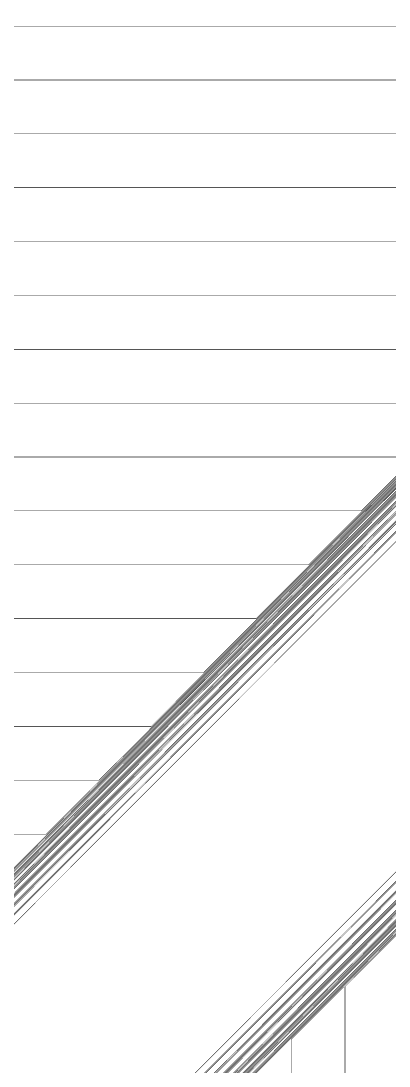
# Model space of a CAD drawing. Header units: inches. Extents: x 0 to 565, y 0 to 565.
# Drawn here: x 157.3 to 200.1, y 161.8 to 283.1 of the extents above; entities that cross this region are included whole.
import ezdxf

# ---------------------------------------------------------------- set-up
doc = ezdxf.new("R2010")
doc.units = ezdxf.units.IN

msp = doc.modelspace()

# ---------------------------------------------------------------- linework, layer by layer
at = {"const_width": 0.05}
for points in [[(178.59, 207.5), (253.87, 282.78)], [(184.69, 213.75), (253.82, 282.88)], [(190.79, 220), (253.77, 282.98)], [(196.89, 226.25), (253.72, 283.08)], [(6.64, 282.5), (251.79, 282.5)], [(135.88, 163.75), (253.89, 281.76)], [(141.99, 170), (253.84, 281.86)], [(148.09, 176.25), (253.79, 281.96)], [(154.19, 182.5), (253.74, 282.06)], [(160.29, 188.75), (253.69, 282.16)], [(166.39, 195), (253.64, 282.26)], [(172.49, 201.25), (253.59, 282.36)], [(99.39, 126.25), (253.87, 280.73)], [(105.49, 132.5), (253.82, 280.83)], [(111.59, 138.75), (253.77, 280.93)], [(117.69, 145), (253.72, 281.03)], [(123.79, 151.25), (253.67, 281.13)], [(129.89, 157.5), (253.62, 281.23)], [(57.34, 82.5), (253.78, 278.94)], [(63.44, 88.75), (253.73, 279.04)], [(69.14, 95), (253.85, 279.71)], [(75.24, 101.25), (253.8, 279.81)], [(81.34, 107.5), (253.75, 279.91)], [(87.44, 113.75), (253.7, 280.01)], [(93.54, 120), (253.65, 280.11)], [(27.42, 51.25), (253.89, 277.72)], [(33.49, 57.5), (253.81, 277.82)], [(39.59, 63.75), (253.76, 277.92)], [(45.15, 70), (253.89, 278.74)], [(51.24, 76.25), (253.83, 278.84)], [(15.94, 38.75), (253.88, 276.69)], [(22.04, 45), (253.83, 276.79)], [(10.72, 32.5), (253.89, 275.67)], [(14.29, 276.25), (245.69, 276.25)], [(7.39, 270), (239.59, 270)], [(14.09, 263.75), (233.49, 263.75)], [(7.39, 257.5), (227.39, 257.5)], [(32.5, 15.95), (271.55, 255)], [(38.75, 21.1), (272.65, 255)], [(45, 27.2), (272.75, 254.95)], [(51.25, 32.5), (273.75, 255)], [(57.5, 38.6), (273.85, 254.95)], [(63.75, 44.7), (273.95, 254.9)], [(70, 50.15), (274.85, 255)], [(76.25, 56.25), (274.95, 254.95)], [(82.5, 62.35), (275.05, 254.9)], [(88.75, 68.45), (275.15, 254.85)], [(95, 74), (276, 255)], [(101.25, 80.1), (276.1, 254.95)], [(107.5, 86.2), (276.2, 254.9)], [(113.75, 92.3), (276.3, 254.85)], [(120, 98.4), (276.4, 254.8)], [(126.25, 104.15), (277.1, 255)], [(132.5, 110.25), (277.2, 254.95)], [(138.75, 116.35), (277.3, 254.9)], [(145, 122.45), (277.4, 254.85)], [(151.25, 128.55), (277.5, 254.8)], [(157.5, 134.65), (277.6, 254.75)], [(163.75, 140.55), (278.2, 255)], [(170, 146.65), (278.3, 254.95)], [(176.25, 152.75), (278.4, 254.9)], [(182.5, 158.85), (278.5, 254.85)], [(188.75, 164.95), (278.6, 254.8)], [(195, 171.05), (278.7, 254.75)], [(14.04, 251.25), (221.29, 251.25)], [(7.09, 245), (215.19, 245)], [(14.14, 238.75), (209.09, 238.75)], [(7.64, 232.5), (202.99, 232.5)], [(14.34, 226.25), (196.89, 226.25)], [(7.29, 220), (190.79, 220)], [(14.24, 213.75), (184.69, 213.75)], [(3.13, 207.5), (178.59, 207.5)], [(14.14, 201.25), (172.49, 201.25)], [(7.44, 195), (166.39, 195)], [(14.24, 188.75), (160.29, 188.75)], [(195, 7.55), (195, 171.05)], [(188.75, 15.5), (188.75, 164.95)]]:
    msp.add_lwpolyline(points, dxfattribs=at)
at = {"const_width": 0.025}
for points in [[(196.88, 226.25, 1), (196.9, 226.25, 1)], [(196.88, 226.25, 1), (196.9, 226.25, 1)], [(190.78, 220, 1), (190.8, 220, 1)], [(190.78, 220, 1), (190.8, 220, 1)], [(184.68, 213.75, 1), (184.7, 213.75, 1)], [(184.68, 213.75, 1), (184.7, 213.75, 1)], [(178.58, 207.5, 1), (178.6, 207.5, 1)], [(178.58, 207.5, 1), (178.6, 207.5, 1)], [(172.48, 201.25, 1), (172.5, 201.25, 1)], [(172.48, 201.25, 1), (172.5, 201.25, 1)], [(166.38, 195, 1), (166.4, 195, 1)], [(166.38, 195, 1), (166.4, 195, 1)], [(160.28, 188.75, 1), (160.3, 188.75, 1)], [(160.28, 188.75, 1), (160.3, 188.75, 1)], [(194.99, 171.05, 1), (195.01, 171.05, 1)], [(194.99, 171.05, 1), (195.01, 171.05, 1)], [(188.74, 164.95, 1), (188.76, 164.95, 1)], [(188.74, 164.95, 1), (188.76, 164.95, 1)]]:
    msp.add_lwpolyline(points, format="xyb", close=True, dxfattribs=at)

doc.saveas('drawing.dxf')
